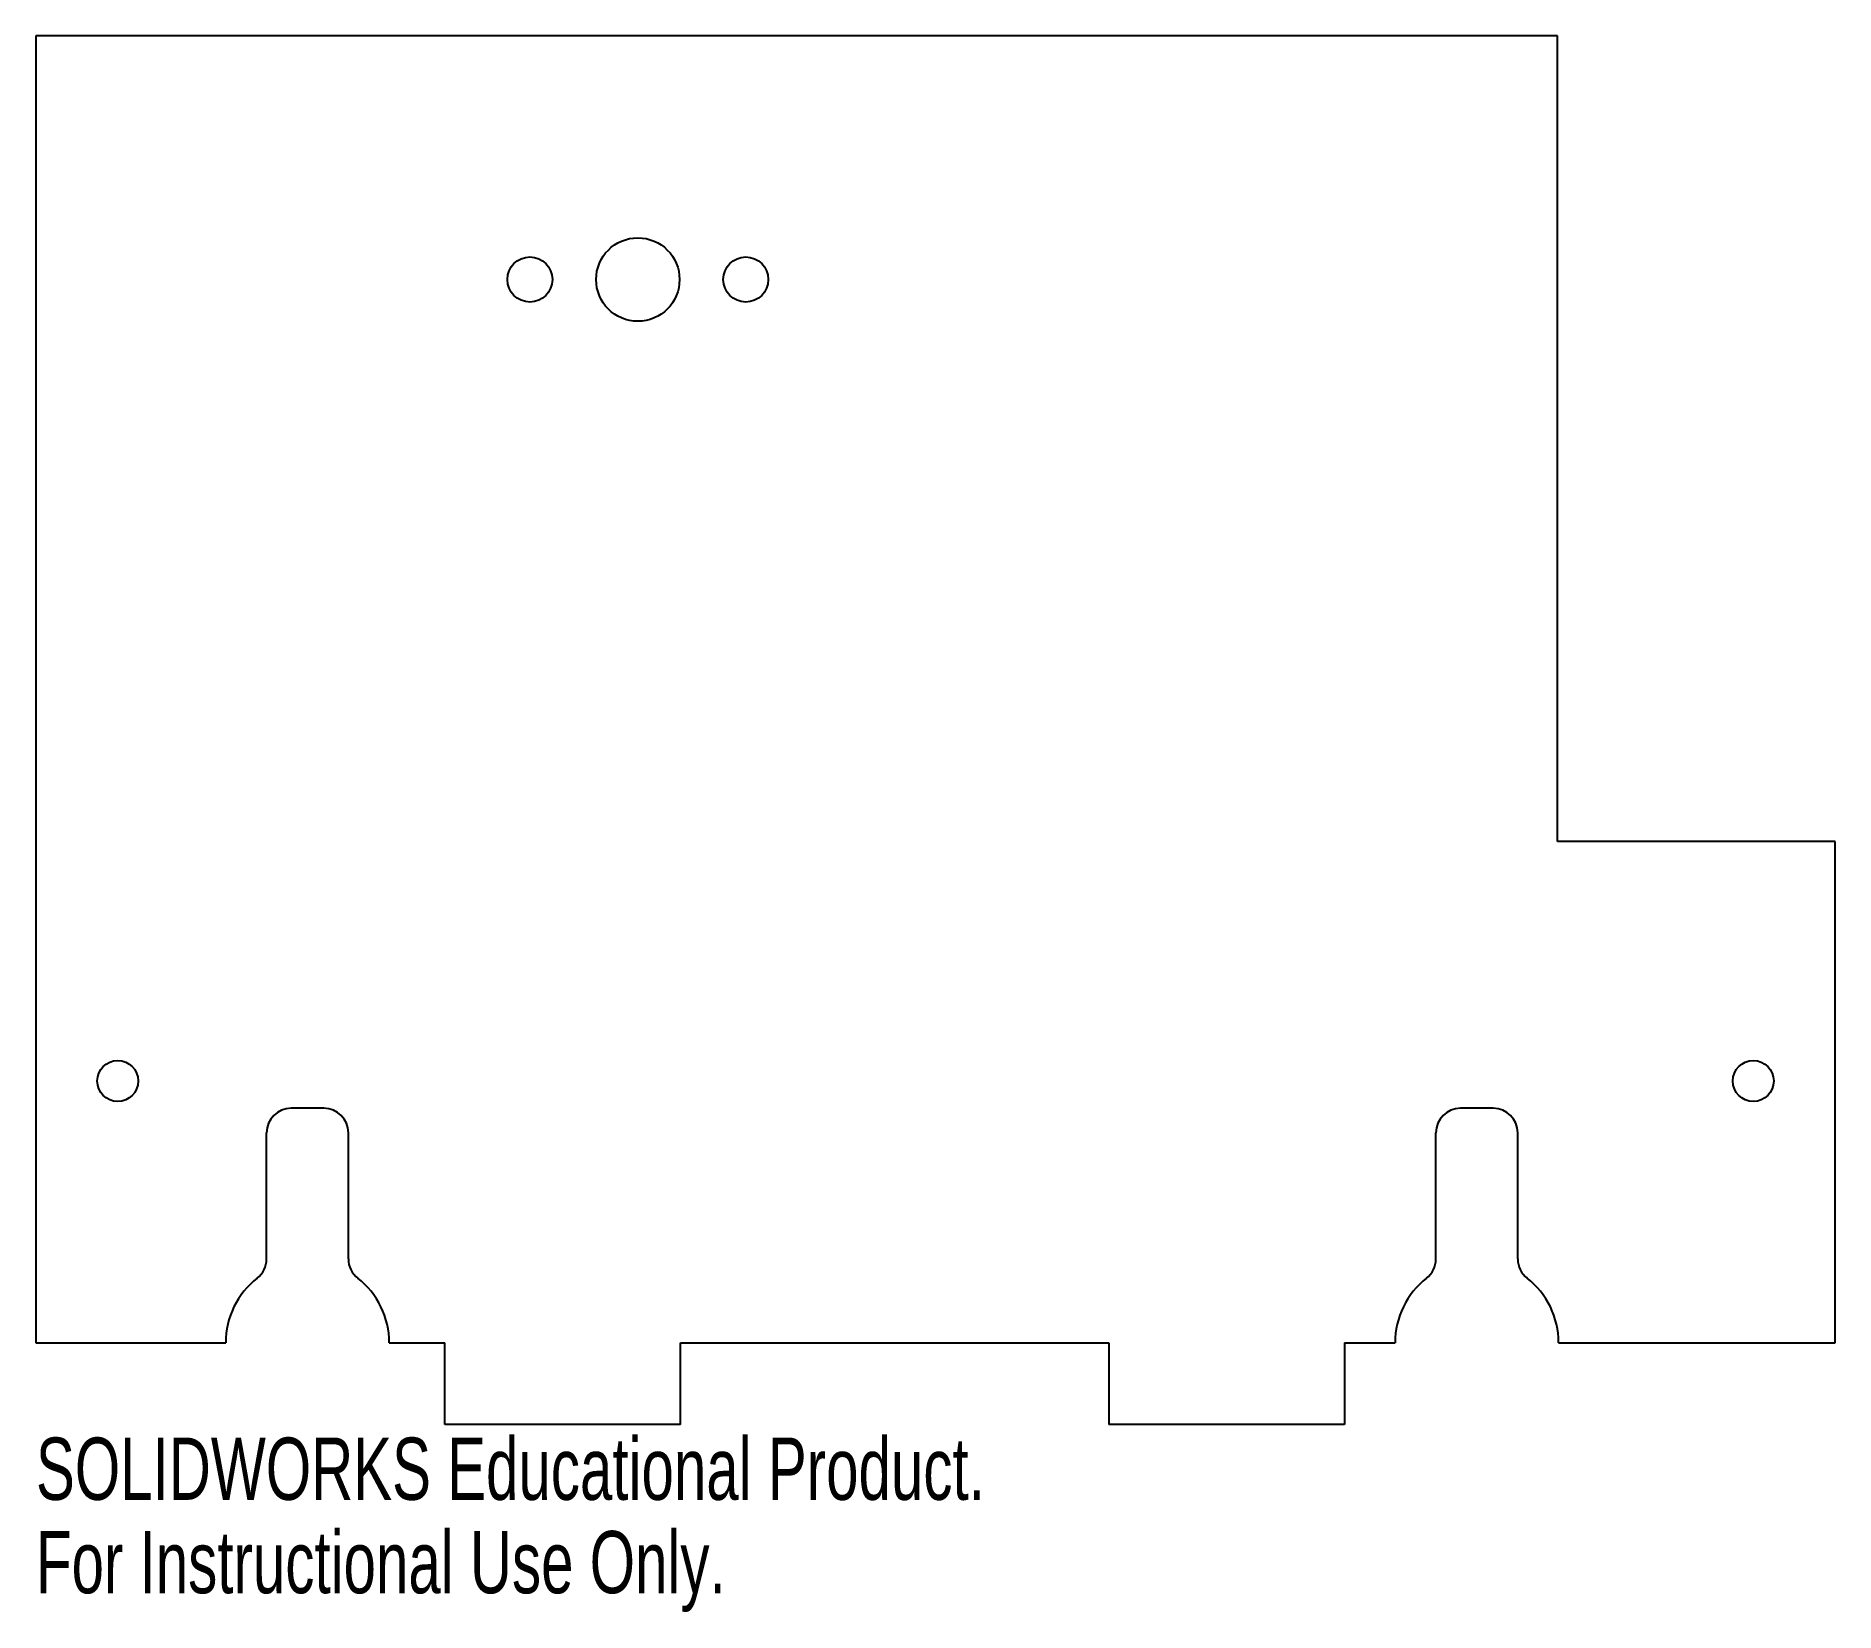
# Model space of a CAD drawing. Header units: inches. Extents: x -7 to -1.5, y -0.82 to 3.99.
import ezdxf

# ---------------------------------------------------------------- set-up
doc = ezdxf.new("R2010")
doc.units = ezdxf.units.IN
doc.header["$MEASUREMENT"] = 0
doc.styles.add('SLDTEXTSTYLE0', font='TXT', dxfattribs={"width": 0.7})

msp = doc.modelspace()

# ---------------------------------------------------------------- linework, layer by layer
at = {"color": 7, "linetype": 'Continuous', "lineweight": 25}
for p, q in [((-7, 3.9944), (-7, 0)), ((-2.3483, 3.9944), (-7, 3.9944)), ((-2.3483, 1.5321), (-2.3483, 3.9944)), ((-1.5, 1.5321), (-2.3483, 1.5321)), ((-1.5, 0), (-1.5, 1.5321)), ((-6.12, 0.7165), (-6.22, 0.7165)), ((-2.545, 0.7165), (-2.645, 0.7165)), ((-6.295, 0.2562), (-6.295, 0.6415)), ((-6.045, 0.2562), (-6.045, 0.6415)), ((-2.72, 0.2562), (-2.72, 0.6415)), ((-2.47, 0.2562), (-2.47, 0.6415)), ((-7, 0), (-6.42, 0)), ((-5.92, 0), (-5.75, 0)), ((-5.75, -0.25), (-5.75, 0)), ((-5.03, 0), (-3.72, 0)), ((-5.03, -0.25), (-5.03, 0)), ((-3.72, 0), (-3.72, -0.25)), ((-3, 0), (-2.845, 0)), ((-3, 0), (-3, -0.25)), ((-2.345, 0), (-1.5, 0)), ((-5.03, -0.25), (-5.75, -0.25)), ((-3, -0.25), (-3.72, -0.25))]:
    msp.add_line(p, q, dxfattribs=at)
for centre, radius in [((-5.16, 3.25), 0.1275), ((-5.49, 3.25), 0.0689), ((-4.83, 3.25), 0.0689), ((-6.75, 0.8), 0.0625), ((-1.75, 0.8), 0.0625)]:
    msp.add_circle(centre, radius, dxfattribs=at)
for centre, radius, start, end in [((-6.22, 0.6415), 0.075, 90, 180), ((-6.12, 0.6415), 0.075, 0, 90), ((-2.645, 0.6415), 0.075, 90, 180), ((-2.545, 0.6415), 0.075, 0, 90), ((-6.37, 0.2562), 0.075, 307.9799, 0), ((-5.97, 0.2562), 0.075, 180, 232.0201), ((-2.795, 0.2562), 0.075, 307.9799, 0), ((-2.395, 0.2562), 0.075, 180, 232.0201), ((-6.17, 0), 0.25, 127.9799, 180), ((-6.17, 0), 0.25, 0, 52.0201), ((-2.595, 0), 0.25, 127.9799, 180), ((-2.595, 0), 0.25, 0, 52.0201)]:
    msp.add_arc(centre, radius, start, end, dxfattribs=at)

# ---------------------------------------------------------------- texts
at = {"color": 7, "linetype": 'Continuous', "char_height": 0.1903, "attachment_point": 1, "style": 'SLDTEXTSTYLE0'}
for s, insert in [('SOLIDWORKS Educational Product.', (-7, -0.2901)), ('For Instructional Use Only.', (-7, -0.5756))]:
    msp.add_mtext(s, dxfattribs=dict(at, insert=insert))

doc.saveas('drawing.dxf')
